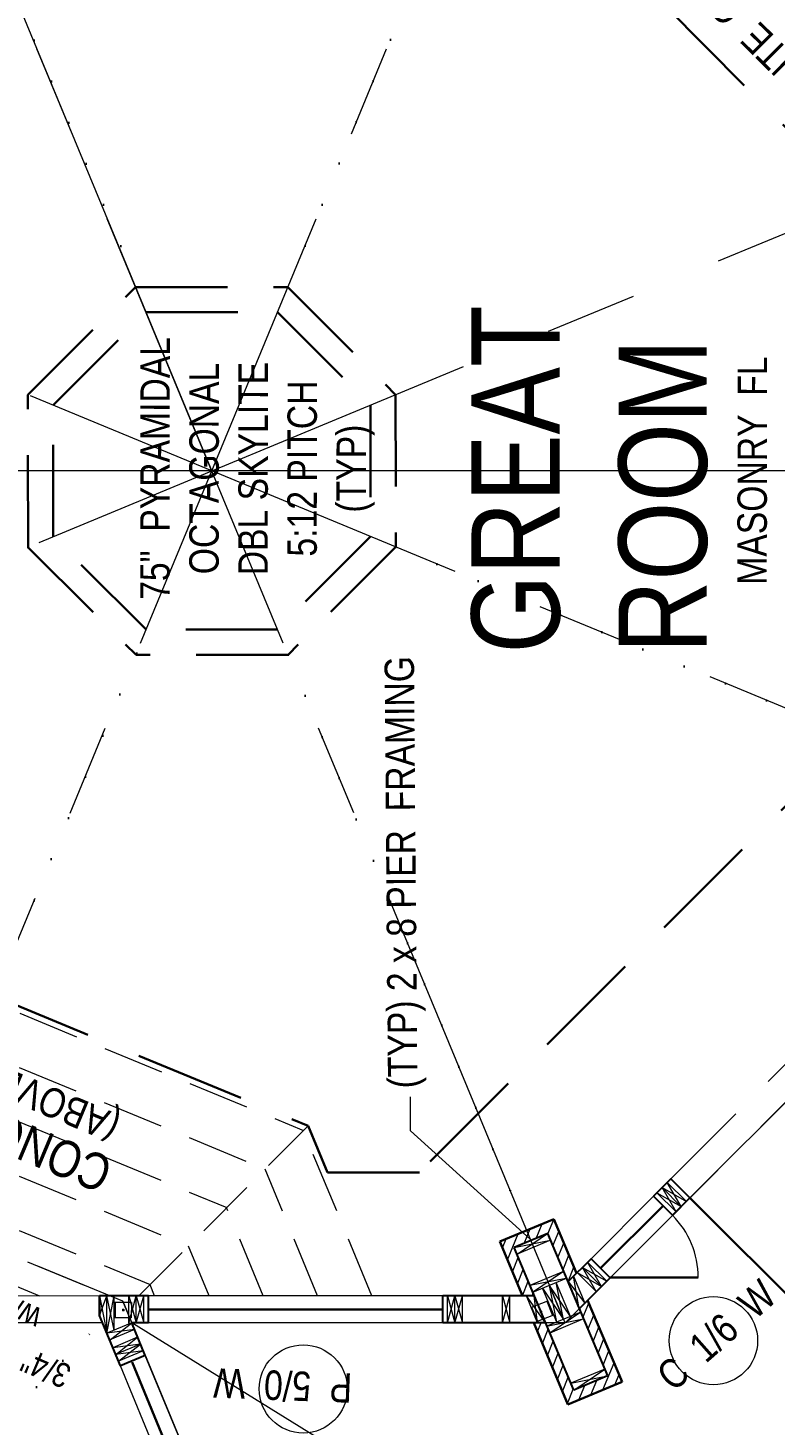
# Model space of a CAD drawing. Header units: inches. Extents: x -10188 to 9179, y -281 to 6710.
# Drawn here: x 4488.5 to 4640.9, y 1842.6 to 2127.7 of the extents above; entities that cross this region are included whole.
import ezdxf

# ---------------------------------------------------------------- set-up
doc = ezdxf.new("R2010")
doc.units = ezdxf.units.IN
doc.header["$MEASUREMENT"] = 0
for name, pattern in [('ACAD_ISO07W100', [3, 0, -3]), ('CENTER', [2, 1.25, -0.25, 0.25, -0.25]), ('HIDDEN', [0.375, 0.25, -0.125])]:
    doc.linetypes.add(name, pattern=pattern)
for name, color, linetype in [('C-BLDG', 84, 'Continuous'), ('CABINETS', 30, 'HIDDEN'), ('CABTOPS', 30, 'Continuous'), ('SOUTH_ELEVATION', 7, 'Continuous'), ('TEXT', 250, 'Continuous'), ('WALLS', 5, 'Continuous')]:
    doc.layers.add(name, color=color, linetype=linetype)
for name, color, linetype, lineweight in [('DOORS', 7, 'Continuous', 30), ('FOUNDATION', 7, 'HIDDEN', 20), ('GRID', 1, 'CENTER', 20), ('LAYOUT', 6, 'Continuous', 9), ('LITE COVE', 7, 'HIDDEN', 30), ('MASONRY', 16, 'HIDDEN', 30), ('ROOF BEAMS', 3, 'HIDDEN', 30), ('ROOFLINE', 7, 'HIDDEN', 30), ('SKYLITES', 3, 'Continuous', 30), ('WALL FRAMING', 7, 'Continuous', 30), ('WINDOWS', 5, 'Continuous', 30)]:
    doc.layers.add(name, color=color, linetype=linetype, lineweight=lineweight)
doc.styles.add('ARCHENTLTD', font='technical.ttf', dxfattribs={"height": 0.1875})
doc.dimstyles.new('ARCHENTLTD', dxfattribs={"dimscale": 0.05, "dimtxt": 0.1875, "dimasz": 3, "dimexe": 9, "dimexo": 1, "dimgap": 2.5, "dimtad": 0, "dimdec": 1, "dimzin": 1, "dimdsep": 46, "dimlunit": 4, "dimtxsty": 'ARCHENTLTD', "dimblk": 'ARCHTICK', "dimcen": 6, "dimclrd": 256, "dimclre": 256, "dimclrt": 256, "dimaunit": 1, "dimadec": 0, "dimazin": 0, "dimtfac": 1, "dimtdec": 1, "dimtofl": 0, "dimtmove": 1, "dimatfit": 3, "dimldrblk": 'ARCHTICK', "dimfxl": 1, "dimfrac": 2, "dimtolj": 1, "dimtzin": 0, "dimlwd": 9, "dimlwe": 9, "dimarcsym": 0})
pattern_1 = [(67.555994, (17898.082, -1606.418), (1.73297453, -0.71583818), [])]

# ---------------------------------------------------------------- blocks, each defined once
blk = doc.blocks.new('_ArchTick')
at = {"color": 0, "linetype": 'ByBlock', "const_width": 0.15}
blk.add_lwpolyline([(-0.5, -0.5), (0.5, 0.5)], dxfattribs=at)

msp = doc.modelspace()

# ---------------------------------------------------------------- hatches: boundary and pattern name
at = {"layer": 'MASONRY', "lineweight": 9, "ltscale": 75}
h = msp.add_hatch(dxfattribs=at)
h.set_pattern_fill('ANSI31', color=256, scale=15, angle=157.5, style=0)
h.set_pattern_definition(pattern_1)
h.paths.add_polyline_path([(4594.52, 1881.7), (4591.1, 1880.27), (4590.24, 1882.35), (4595.72, 1884.64), (4600.39, 1873.59), (4598.67, 1871.87)])
h.paths.add_polyline_path([(4584.72, 1880.05), (4590.24, 1882.35), (4591.1, 1880.27), (4587.67, 1878.84), (4591.78, 1868.98), (4589.34, 1868.98)])
h = msp.add_hatch(dxfattribs=at)
h.set_pattern_fill('ANSI31', color=256, scale=15, angle=157.5, style=0)
h.set_pattern_definition(pattern_1)
h.paths.add_polyline_path([(4600.93, 1866.35), (4602.64, 1868.07), (4609.67, 1851.44), (4598.59, 1846.82), (4591.64, 1863.48), (4594.07, 1863.48), (4599.8, 1849.76), (4606.71, 1852.65)])
at = {"layer": 'WALL FRAMING', "lineweight": 9, "ltscale": 150}
for points in [[(4507.81, 1865.79, -1), (4508.06, 1866.37, -1)], [(4593.13, 1866.05, 1), (4593.13, 1865.43, 1)]]:
    msp.add_hatch(color=256, dxfattribs=at).paths.add_polyline_path(points)

# ---------------------------------------------------------------- linework, layer by layer
at = {"layer": 'C-BLDG', "color": 7, "linetype": 'Continuous', "lineweight": 20, "ltscale": 25}
msp.add_arc((4607.22, 1872.7), 18, 0.006, 45.006, dxfattribs=at)
at = {"layer": 'DOORS', "lineweight": 20, "ltscale": 75}
msp.add_line((4623.5, 1888.95), (4674.39, 1939.88), dxfattribs=at)
at = {"layer": 'DOORS', "ltscale": 75}
msp.add_line((4623.5, 1888.95), (4648.99, 1863.48), dxfattribs=at)
at = {"layer": 'DOORS', "color": 5, "lineweight": 30, "ltscale": 75}
msp.add_line((4509.77, 1855.43), (4523.41, 1822.14), dxfattribs=at)
at = {"layer": 'DOORS', "color": 7, "linetype": 'Continuous', "lineweight": 20, "ltscale": 7.5}
for centre in [(4628.31, 1859.83), (4544.64, 1849.98)]:
    msp.add_circle(centre, 9, dxfattribs=at)
at = {"layer": 'FOUNDATION', "color": 7, "linetype": 'Continuous', "lineweight": 9, "ltscale": 25}
msp.add_line((4638.15, 1784.05), (4509.66, 1863.45), dxfattribs=at)
at = {"layer": 'GRID', "color": 2, "lineweight": 9, "ltscale": 75}
for p, q in [((4598.01, 1863.58), (4453.91, 2211.16)), ((4454.08, 1863.51), (4597.97, 2211.2)), ((4352.2, 1965.2), (4714.18, 2115.34)), ((4714.25, 1959.42), (4352.13, 2109.2))]:
    msp.add_line(p, q, dxfattribs=at)
at = {"layer": 'GRID', "ltscale": 50}
for p, q in [((4699.85, 1965.37), (4598.08, 1863.5)), ((4419.12, 1904.61), (4507.82, 1867.89)), ((4507.82, 1867.89), (4544.58, 1779.21)), ((4598.08, 1863.5), (4454.08, 1863.43))]:
    msp.add_line(p, q, dxfattribs=at)
at = {"layer": 'LAYOUT', "color": 6, "linetype": 'CENTER', "lineweight": 5, "ltscale": 250}
msp.add_line((4044.81, 3198.42), (4526.01, 2037.26), dxfattribs=at)
at = {"layer": 'LITE COVE', "color": 7, "linetype": 'ACAD_ISO07W100', "lineweight": 30, "ltscale": 3}
for p, q in [((4541.52, 2074.79), (4590.15, 2192.25)), ((4510.95, 2074.78), (4463.14, 2188.19)), ((4488.49, 2021.75), (4357.71, 1967.47)), ((4563.49, 2021.76), (4694.32, 1967.61)), ((4510.73, 2000.05), (4463.33, 1886.31)), ((4541.53, 1999.79), (4590.21, 1882.34))]:
    msp.add_line(p, q, dxfattribs=at)
at = {"layer": 'LITE COVE', "ltscale": 90}
for p, q in [((4658.32, 2091.97), (4568.45, 2182.54)), ((4658, 1983.92), (4568.32, 1894.16)), ((4417.52, 1956.62), (4545.63, 1903.66)), ((4549.57, 1894.15), (4545.62, 1903.66)), ((4549.57, 1894.15), (4568.32, 1894.16))]:
    msp.add_line(p, q, dxfattribs=at)
at = {"layer": 'LITE COVE', "color": 7, "linetype": 'ACAD_ISO07W100', "lineweight": 30, "ltscale": 2.5}
msp.add_line((4436.24, 1796.85), (4503.62, 1863.68), dxfattribs=at)
at = {"layer": 'MASONRY', "linetype": 'Continuous', "lineweight": 30, "ltscale": 1.5}
for p, q in [((4595.72, 1884.64), (4584.72, 1880.05)), ((4595.72, 1884.64), (4600.39, 1873.59)), ((4602.64, 1868.07), (4609.67, 1851.44)), ((4598.59, 1846.82), (4591.64, 1863.48)), ((4609.67, 1851.44), (4598.59, 1846.82))]:
    msp.add_line(p, q, dxfattribs=at)
at = {"layer": 'MASONRY', "linetype": 'Continuous', "ltscale": 1.5}
msp.add_line((4589.34, 1868.98), (4584.72, 1880.05), dxfattribs=at)
at = {"layer": 'ROOF BEAMS', "ltscale": 75}
for p, q in [((4493.61, 2050.68), (4512.56, 2069.66)), ((4512.56, 2069.66), (4539.38, 2069.66)), ((4539.38, 2069.66), (4558.36, 2050.71)), ((4493.63, 2023.86), (4493.61, 2050.68)), ((4558.36, 2050.71), (4558.38, 2023.89)), ((4558.38, 2023.89), (4539.41, 2004.9)), ((4512.6, 2004.9), (4493.63, 2023.86)), ((4539.41, 2004.9), (4512.6, 2004.9))]:
    msp.add_line(p, q, dxfattribs=at)
at = {"layer": 'ROOF BEAMS', "lineweight": 20, "ltscale": 75}
for p, q in [((4619.61, 1892.83), (4670.5, 1943.77)), ((4490.9, 1868.94), (4411.93, 1901.63)), ((4507.82, 1867.89), (4421.72, 1903.53)), ((4503.71, 1868.95), (4456.36, 1868.93)), ((4509.66, 1863.45), (4507.82, 1867.89)), ((4503.71, 1863.45), (4454.08, 1863.43))]:
    msp.add_line(p, q, dxfattribs=at)
at = {"layer": 'ROOFLINE', "color": 7, "linetype": 'HIDDEN', "lineweight": 5, "ltscale": 50}
for p, q in [((4417.52, 1955.27), (4544.68, 1902.71)), ((4417.39, 1944.23), (4536.86, 1894.85)), ((4417.4, 1933.14), (4529.05, 1886.98)), ((4417.4, 1922.05), (4521.23, 1879.12)), ((4417.4, 1910.95), (4513.41, 1871.26)), ((4511.12, 1868.95), (4545.62, 1903.66)), ((4558.66, 1868.98), (4544.67, 1902.7)), ((4547.57, 1868.97), (4536.84, 1894.82)), ((4536.47, 1868.97), (4529.01, 1886.95)), ((4525.43, 1868.96), (4521.22, 1879.11)), ((4514.33, 1868.96), (4513.39, 1871.24))]:
    msp.add_line(p, q, dxfattribs=at)
at = {"layer": 'SKYLITES', "linetype": 'HIDDEN', "ltscale": 75}
for p, q in [((4488.49, 2052.8), (4510.44, 2074.79)), ((4510.44, 2074.79), (4541.5, 2074.79)), ((4541.5, 2074.79), (4563.49, 2052.84)), ((4488.5, 2021.74), (4488.49, 2052.8)), ((4563.49, 2052.84), (4563.5, 2021.77)), ((4488.49, 2021.75), (4510.47, 1999.8)), ((4563.5, 2021.77), (4541.54, 1999.78)), ((4541.54, 1999.78), (4510.48, 1999.78))]:
    msp.add_line(p, q, dxfattribs=at)
at = {"layer": 'SOUTH_ELEVATION', "color": 6, "lineweight": 9, "ltscale": 25}
msp.add_line((-2038.39, 2037.34), (9178.82, 2037.34), dxfattribs=at)
at = {"layer": 'WALL FRAMING', "lineweight": 20, "ltscale": 50}
for p, q in [((4616.78, 1890), (4620.68, 1886.11)), ((4617.84, 1891.06), (4621.74, 1887.17)), ((4618.9, 1892.13), (4622.8, 1888.23)), ((4602.65, 1875.85), (4606.54, 1871.96)), ((4600.53, 1873.73), (4604.42, 1869.84)), ((4601.59, 1874.79), (4605.48, 1870.9)), ((4504.58, 1861.35), (4504.58, 1868.95)), ((4506.08, 1861.95), (4506.08, 1868.95)), ((4509.09, 1863.43), (4509.09, 1868.95)), ((4510.59, 1863.45), (4510.59, 1868.95)), ((4512.09, 1863.45), (4512.09, 1868.95)), ((4574.09, 1863.44), (4574.09, 1868.99)), ((4575.59, 1863.44), (4575.59, 1868.99)), ((4577.09, 1863.44), (4577.09, 1868.99)), ((4585.31, 1863.44), (4585.31, 1868.99)), ((4586.81, 1863.44), (4586.81, 1868.99)), ((4509.66, 1863.45), (4504.59, 1861.33)), ((4510.23, 1862.08), (4505.21, 1859.97)), ((4510.86, 1860.52), (4505.79, 1858.39)), ((4511.44, 1859.13), (4506.37, 1857.01)), ((4512.02, 1857.75), (4506.95, 1855.63))]:
    msp.add_line(p, q, dxfattribs=at)
at = {"layer": 'WALL FRAMING', "lineweight": 9, "ltscale": 150}
for p, q in [((4616.78, 1890), (4621.73, 1887.18)), ((4620.68, 1886.11), (4617.84, 1891.06)), ((4617.84, 1891.06), (4622.79, 1888.24)), ((4621.73, 1887.18), (4618.9, 1892.13)), ((4588.24, 1877.45), (4594.46, 1881.67)), ((4587.67, 1878.84), (4595.1, 1880.31)), ((4605.48, 1870.9), (4602.65, 1875.85)), ((4597.7, 1873.92), (4591.43, 1869.67)), ((4600.93, 1866.35), (4599.76, 1872.97)), ((4600.53, 1873.73), (4605.48, 1870.9)), ((4604.42, 1869.84), (4601.59, 1874.79)), ((4601.59, 1874.79), (4606.54, 1871.96)), ((4598.23, 1872.51), (4590.85, 1871.06)), ((4593.47, 1870.52), (4597.73, 1864.18)), ((4596.35, 1863.6), (4594.86, 1871.11)), ((4599.12, 1864.75), (4594.87, 1871.06)), ((4597.73, 1864.18), (4596.24, 1871.68)), ((4598.65, 1871.91), (4602.07, 1867.5)), ((4503.08, 1864.98), (4504.58, 1868.95)), ((4503.08, 1868.95), (4504.58, 1861.35)), ((4504.58, 1861.35), (4506.08, 1868.95)), ((4506.08, 1861.95), (4504.58, 1868.95)), ((4509.61, 1867.65), (4506.09, 1867.64)), ((4506.29, 1867.64), (4506.3, 1864.51)), ((4509.09, 1863.43), (4510.59, 1868.95)), ((4509.09, 1868.95), (4510.59, 1863.45)), ((4509.61, 1867.65), (4509.57, 1864.52)), ((4510.59, 1868.95), (4512.09, 1863.45)), ((4510.59, 1863.45), (4512.09, 1868.95)), ((4574.09, 1863.49), (4575.59, 1868.99)), ((4574.09, 1868.99), (4575.59, 1863.44)), ((4575.59, 1868.99), (4577.09, 1863.44)), ((4575.59, 1863.44), (4577.09, 1868.99)), ((4585.31, 1868.99), (4586.81, 1863.44)), ((4585.31, 1863.44), (4586.81, 1868.99)), ((4594.07, 1863.49), (4590.15, 1868.99)), ((4591.23, 1866.67), (4594.54, 1867.98)), ((4592.44, 1863.49), (4591.77, 1868.99)), ((4594.31, 1867.89), (4595.46, 1864.98)), ((4509.57, 1864.52), (4506.06, 1864.51)), ((4591.23, 1866.67), (4592.42, 1863.78)), ((4592.42, 1863.78), (4595.73, 1865.09)), ((4601.77, 1864.25), (4594.28, 1862.75)), ((4601.23, 1865.64), (4594.91, 1861.37)), ((4510.23, 1862.08), (4504.66, 1861.36)), ((4505.24, 1859.98), (4509.66, 1863.45)), ((4509.09, 1863.43), (4509.66, 1863.45)), ((4511.44, 1859.13), (4505.81, 1858.4)), ((4506.38, 1857.01), (4510.86, 1860.52)), ((4506.95, 1855.63), (4511.44, 1859.13)), ((4512.02, 1857.75), (4506.38, 1857.01)), ((4599.8, 1849.76), (4606.13, 1854.03)), ((4599.22, 1851.15), (4606.71, 1852.65))]:
    msp.add_line(p, q, dxfattribs=at)
at = {"layer": 'WALL FRAMING', "lineweight": 20, "ltscale": 1.5}
for p, q in [((4595.1, 1880.31), (4588.24, 1877.45)), ((4597.7, 1873.92), (4590.85, 1871.06)), ((4599.76, 1872.97), (4602.07, 1867.5)), ((4598.28, 1872.53), (4591.43, 1869.67)), ((4592.44, 1863.49), (4590.15, 1868.99)), ((4601.24, 1865.64), (4594.33, 1862.76)), ((4601.82, 1864.26), (4594.91, 1861.37)), ((4606.14, 1854.03), (4599.22, 1851.15))]:
    msp.add_line(p, q, dxfattribs=at)
at = {"layer": 'WALL FRAMING', "lineweight": 20, "ltscale": 150}
for p, q in [((4596.35, 1863.6), (4593.47, 1870.53)), ((4597.73, 1864.18), (4594.85, 1871.1)), ((4599.12, 1864.75), (4596.24, 1871.68))]:
    msp.add_line(p, q, dxfattribs=at)
at = {"layer": 'WALL FRAMING', "color": 4, "ltscale": 50}
msp.add_line((4503.08, 1864.98), (4503.08, 1868.95), dxfattribs=at)
at = {"layer": 'WALLS', "color": 4, "ltscale": 50}
for p, q in [((4619.61, 1892.83), (4616.08, 1889.3)), ((4619.61, 1892.83), (4623.5, 1888.94)), ((4616.08, 1889.3), (4619.97, 1885.41)), ((4619.98, 1885.4), (4623.51, 1888.94)), ((4603.36, 1876.56), (4598.62, 1871.82)), ((4603.36, 1876.56), (4607.25, 1872.67)), ((4513.09, 1868.95), (4503.08, 1868.95)), ((4513.09, 1863.45), (4513.09, 1868.95)), ((4591.77, 1868.99), (4573.09, 1868.98)), ((4573.09, 1863.44), (4573.09, 1868.99)), ((4513.09, 1863.45), (4509.66, 1863.45)), ((4594.07, 1863.49), (4573.09, 1863.48)), ((4512.41, 1856.83), (4507.34, 1854.7))]:
    msp.add_line(p, q, dxfattribs=at)
at = {"layer": 'WALLS', "color": 4, "lineweight": 20, "ltscale": 50}
for p, q in [((4616.08, 1889.3), (4603.36, 1876.56)), ((4573.09, 1868.98), (4513.09, 1868.95)), ((4573.09, 1863.48), (4513.09, 1863.45))]:
    msp.add_line(p, q, dxfattribs=at)
at = {"layer": 'WALLS', "color": 4, "ltscale": 75}
for p, q in [((4619.97, 1885.41), (4623.5, 1888.95)), ((4600.93, 1866.35), (4607.25, 1872.67)), ((4507.34, 1854.7), (4503.08, 1864.98)), ((4512.41, 1856.83), (4509.66, 1863.45))]:
    msp.add_line(p, q, dxfattribs=at)
at = {"layer": 'WALLS', "color": 7, "ltscale": 1.5}
for p, q in [((4594.52, 1881.7), (4587.67, 1878.84)), ((4594.46, 1881.67), (4606.71, 1852.65)), ((4599.8, 1849.76), (4587.67, 1878.84)), ((4606.71, 1852.65), (4599.8, 1849.76))]:
    msp.add_line(p, q, dxfattribs=at)
at = {"layer": 'WALLS', "color": 4, "lineweight": 20, "ltscale": 75}
for p, q in [((4539.98, 1790.29), (4512.41, 1856.83)), ((4534.9, 1788.19), (4507.34, 1854.7))]:
    msp.add_line(p, q, dxfattribs=at)
at = {"layer": 'WINDOWS', "ltscale": 75}
for p, q in [((4605.3, 1874.62), (4618.02, 1887.35)), ((4607.22, 1872.7), (4625.22, 1872.7)), ((4513.09, 1866.19), (4573.09, 1866.2))]:
    msp.add_line(p, q, dxfattribs=at)

# ---------------------------------------------------------------- texts
at = {"layer": 'CABINETS', "color": 7, "linetype": 'Continuous', "lineweight": 30, "ltscale": 1.5, "char_height": 6, "attachment_point": 5, "style": 'ARCHENTLTD'}
for s, insert, rotation in [('(ABOVE  LITE  COVE)\\P{\\H1.333x;  }', (4476.98, 1922.77), 157.3314), ('\\P{\\H1.25x;CONC  TILE  ROOF\\P\\H1.066x;  }', (4469.54, 1909.68), 157.3313)]:
    msp.add_mtext(s, dxfattribs=dict(at, insert=insert, rotation=rotation))
at = {"layer": 'CABTOPS', "color": 7, "linetype": 'Continuous', "lineweight": 9, "ltscale": 1.5, "insert": (4429.92, 1878.03), "char_height": 5, "attachment_point": 3, "rotation": 156.8883, "style": 'ARCHENTLTD'}
msp.add_mtext('3/4" VENEER  PLY\'D TOPS\\Pw/ 3/4" x  1  1/2"  FACIA\\P{\\H1.999x; }', dxfattribs=at)
at = {"layer": 'DOORS', "color": 7, "linetype": 'Continuous', "lineweight": 30, "ltscale": 1.5, "char_height": 6, "attachment_point": 3, "style": 'ARCHENTLTD'}
for s, insert, rotation in [('C  1/6  W\\P{\\H1.999x;  }', (4637.65, 1872.72), 41.4973), ('P  5/0  W\\P{\\H1.999x;  }', (4526.24, 1848.22), 177.7958)]:
    msp.add_mtext(s, dxfattribs=dict(at, insert=insert, rotation=rotation))
at = {"layer": 'TEXT', "color": 7, "linetype": 'Continuous', "lineweight": 9, "insert": (4589.99, 2167.93), "char_height": 6, "attachment_point": 3, "rotation": 135.306, "style": 'ARCHENTLTD'}
msp.add_mtext('LITE  COVE @ 7\'- 2 1/2"\\P\\P  ', dxfattribs=at)
at = {"layer": 'TEXT', "linetype": 'Continuous', "width": 271, "attachment_point": 1, "style": 'ARCHENTLTD'}
for s, insert, char_height, rotation in [('   GREAT\\P   ROOM', (4578.95, 1982.85), 18, 90), ('(TYP) 2 x 8 PIER  FRAMING\\P              ', (4561.93, 1911.28), 6, 90.4625)]:
    msp.add_mtext(s, dxfattribs=dict(at, insert=insert, char_height=char_height, rotation=rotation))
at = {"layer": 'TEXT', "color": 7, "linetype": 'Continuous', "lineweight": 30, "insert": (4545.32, 2037.76), "char_height": 6, "attachment_point": 5, "rotation": 89.9514, "style": 'ARCHENTLTD'}
msp.add_mtext('75"  PYRAMIDAL\\POCTAGONAL\\PDBL SKYLITE\\P5:12 PITCH\\P(TYP)\\P\\P  ', dxfattribs=at)
at = {"layer": 'TEXT', "color": 7, "linetype": 'Continuous', "lineweight": 30, "ltscale": 1.5, "insert": (4633.26, 2060.65), "char_height": 6, "attachment_point": 3, "rotation": 89.9058, "style": 'ARCHENTLTD'}
msp.add_mtext('MASONRY  FL\\P{\\H1.999x;  }', dxfattribs=at)

# ---------------------------------------------------------------- leaders
at = {"layer": 'TEXT', "color": 7, "linetype": 'Continuous', "lineweight": 9, "ltscale": 25}
msp.add_leader([(4590.95, 1880.52), (4566.54, 1902.63), (4566.54, 1909.6)], dimstyle='ARCHENTLTD', override={"dimgap": 1, "dimtad": 0}, dxfattribs=at)

doc.saveas('drawing.dxf')
